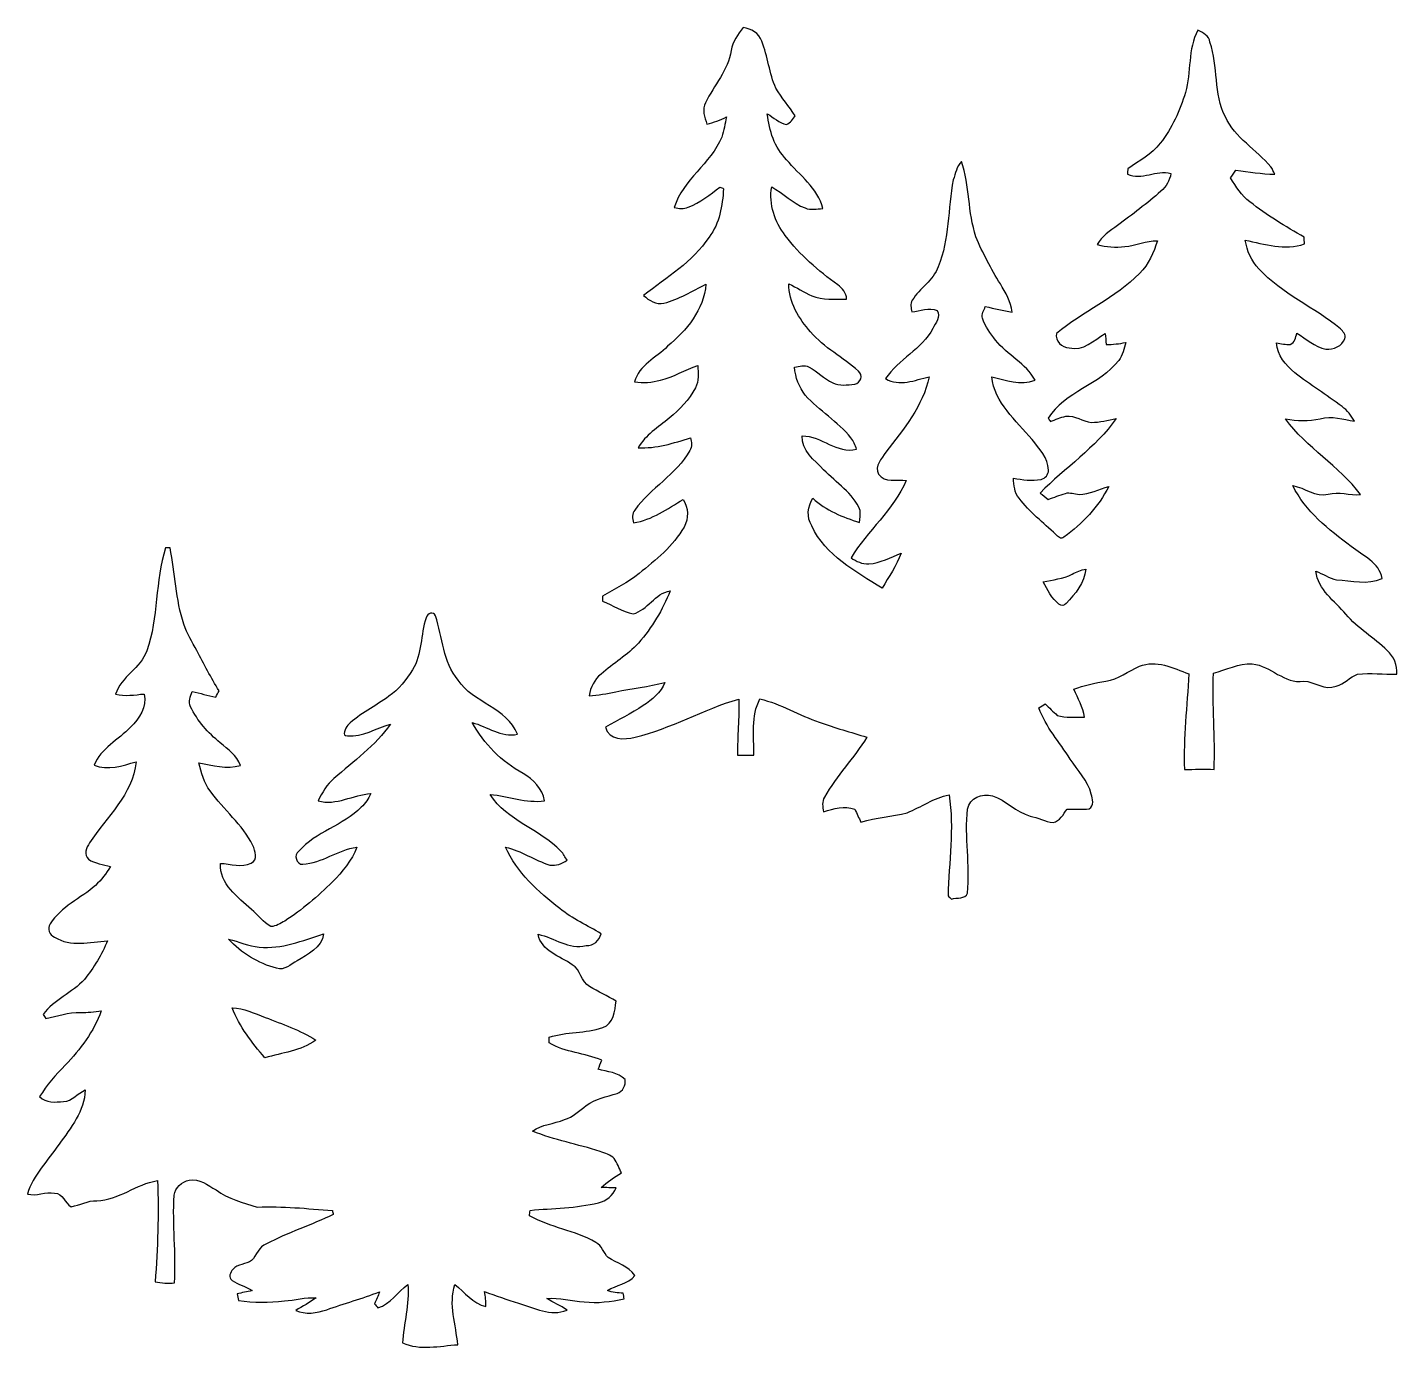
# Model space of a CAD drawing. Header units: centimetres. Extents: x -15.7 to 16.1, y -15.5 to 15.1.
import ezdxf

# ---------------------------------------------------------------- set-up
doc = ezdxf.new("R2010")
doc.units = ezdxf.units.CM
doc.header["$MEASUREMENT"] = 0
doc.layers.add('Layer 1', color=7, linetype='Continuous')

msp = doc.modelspace()

# ---------------------------------------------------------------- linework, layer by layer
at = {"layer": 'Layer 1', "color": 250}
for points, knots in [([(0.9144, 15.14475), (1.09643, 15.1063), (1.2827, 15.0181), (1.34126, 14.82266), (1.34126, 14.82266), (1.48872, 14.47236), (1.51483, 14.08007), (1.67146, 13.73293), (1.67146, 13.73293), (1.80834, 13.51209), (1.97591, 13.31172), (2.12125, 13.09617), (2.12125, 13.09617), (2.05987, 13.02526), (2.01083, 12.93107), (1.91805, 12.89791), (1.91805, 12.89791), (1.74731, 12.92401), (1.62101, 13.06266), (1.47179, 13.14062), (1.47179, 13.14062), (1.51236, 12.75362), (1.64077, 12.36169), (1.91805, 12.07841), (1.91805, 12.07841), (2.21544, 11.71928), (2.64548, 11.42224), (2.75696, 10.94564), (2.75696, 10.94564), (2.62079, 10.94281), (2.47685, 10.90048), (2.34844, 10.96116), (2.34844, 10.96116), (2.05493, 11.06346), (1.84573, 11.30653), (1.57374, 11.44729), (1.57374, 11.44729), (1.5046, 11.04265), (1.64183, 10.63907), (1.88948, 10.32228), (1.88948, 10.32228), (2.22179, 9.86861), (2.65536, 9.5056), (3.10621, 9.17575), (3.10621, 9.17575), (3.21945, 9.10096), (3.29882, 8.99019), (3.31117, 8.84837), (3.31117, 8.84837), (3.04271, 8.8579), (2.75555, 8.81168), (2.50261, 8.92563), (2.50261, 8.92563), (2.31951, 9.00783), (2.14877, 9.11401), (1.96991, 9.20432), (1.96991, 9.20432), (1.96638, 8.77993), (2.20486, 8.3947), (2.4765, 8.08602), (2.4765, 8.08602), (2.78836, 7.71913), (3.22897, 7.49864), (3.58211, 7.17938), (3.58211, 7.17938), (3.70346, 7.09013), (3.63432, 6.89892), (3.49709, 6.87423), (3.49709, 6.87423), (3.32881, 6.86188), (3.14501, 6.82731), (2.98732, 6.90527), (2.98732, 6.90527), (2.78941, 7.0037), (2.63313, 7.16844), (2.43946, 7.27322), (2.43946, 7.27322), (2.33433, 7.33284), (2.21298, 7.28909), (2.10361, 7.27004), (2.10361, 7.27004), (2.1209, 7.03439), (2.20839, 6.80649), (2.35232, 6.62023), (2.35232, 6.62023), (2.67406, 6.25828), (3.10339, 6.00851), (3.41136, 5.63351), (3.41136, 5.63351), (3.47627, 5.55696), (3.50661, 5.45924), (3.54189, 5.36681), (3.54189, 5.36681), (3.08081, 5.25709), (2.73262, 5.67902), (2.28036, 5.67831), (2.28036, 5.67831), (2.26519, 5.3407), (2.56575, 5.11351), (2.77742, 4.89409), (2.77742, 4.89409), (3.07658, 4.59669), (3.45158, 4.35151), (3.62514, 3.95217), (3.62514, 3.95217), (3.62268, 3.86009), (3.62021, 3.76414), (3.60856, 3.67171), (3.60856, 3.67171), (3.21804, 3.79377), (2.82787, 3.95005), (2.52695, 4.23651), (2.52695, 4.23651), (2.40806, 4.04354), (2.37631, 3.78954), (2.50119, 3.59163), (2.50119, 3.59163), (2.82328, 2.90195), (3.51614, 2.53506), (4.13138, 2.15053), (4.13138, 2.15053), (4.29577, 2.41018), (4.45417, 2.67476), (4.57764, 2.95663), (4.57764, 2.95663), (4.32964, 2.8642), (4.09187, 2.73297), (3.82305, 2.70969), (3.82305, 2.70969), (3.67347, 2.70722), (3.53095, 2.76754), (3.41171, 2.85397), (3.41171, 2.85397), (3.79871, 3.48051), (4.39279, 3.96169), (4.69265, 4.64679), (4.69265, 4.64679), (4.48874, 4.67713), (4.18147, 4.58117), (4.05201, 4.79284), (4.05201, 4.79284), (3.94476, 4.9784), (4.13032, 5.15691), (4.21922, 5.30472), (4.21922, 5.30472), (4.63338, 5.83142), (5.08247, 6.37046), (5.22041, 7.04603), (5.22041, 7.04603), (4.89373, 6.97089), (4.53108, 6.81531), (4.21428, 7.00476), (4.21428, 7.00476), (4.51485, 7.45314), (5.04825, 7.68632), (5.31036, 8.16575), (5.31036, 8.16575), (5.36504, 8.28992), (5.5058, 8.44232), (5.40597, 8.58061), (5.40597, 8.58061), (5.22076, 8.66916), (5.01262, 8.57074), (4.82, 8.55133), (4.82, 8.55133), (4.80766, 8.64059), (4.7752, 8.74007), (4.82988, 8.82191), (4.82988, 8.82191), (5.00627, 9.09955), (5.31671, 9.28088), (5.43525, 9.59732), (5.43525, 9.59732), (5.69489, 10.23796), (5.6515, 10.94387), (5.78273, 11.61168), (5.78273, 11.61168), (5.82824, 11.75949), (5.86211, 11.92212), (5.96971, 12.03925), (5.96971, 12.03925), (6.16338, 11.47551), (6.11928, 10.85744), (6.30731, 10.29053), (6.30731, 10.29053), (6.46042, 9.91023), (6.6615, 9.55111), (6.87317, 9.20044), (6.87317, 9.20044), (6.99064, 8.99619), (7.12117, 8.78805), (7.14516, 8.54781), (7.14516, 8.54781), (6.93737, 8.58555), (6.73135, 8.63177), (6.52462, 8.6741), (6.52462, 8.6741), (6.49182, 8.58837), (6.43114, 8.49877), (6.46183, 8.40352), (6.46183, 8.40352), (6.51827, 8.21231), (6.64281, 8.05074), (6.76346, 7.89481), (6.76346, 7.89481), (7.03227, 7.55086), (7.46901, 7.36071), (7.67786, 6.9663), (7.67786, 6.9663), (7.33884, 6.83719), (7.00087, 6.96489), (6.67173, 7.04779), (6.67173, 7.04779), (6.74088, 6.44419), (7.23829, 6.03356), (7.60695, 5.59647), (7.60695, 5.59647), (7.76746, 5.38339), (7.98371, 5.17243), (7.9883, 4.88527), (7.9883, 4.88527), (7.98936, 4.78649), (7.91527, 4.68842), (7.81614, 4.67042), (7.81614, 4.67042), (7.60342, 4.62033), (7.38752, 4.6669), (7.17656, 4.69688), (7.17656, 4.69688), (7.18961, 4.53884), (7.19561, 4.36104), (7.30638, 4.23439), (7.30638, 4.23439), (7.54662, 3.91301), (7.87082, 3.67065), (8.15622, 3.39266), (8.15622, 3.39266), (8.2109, 3.34892), (8.27652, 3.26566), (8.34602, 3.33304), (8.34602, 3.33304), (8.77182, 3.64208), (9.14859, 4.03331), (9.38459, 4.50815), (9.38459, 4.50815), (9.15423, 4.44888), (8.94115, 4.32188), (8.69668, 4.32294), (8.69668, 4.32294), (8.59155, 4.32506), (8.48713, 4.37868), (8.38271, 4.34622), (8.38271, 4.34622), (8.24724, 4.30636), (8.1153, 4.25238), (7.9823, 4.20688), (7.9823, 4.20688), (7.9188, 4.25485), (7.85601, 4.30389), (7.79498, 4.35434), (7.79498, 4.35434), (8.37212, 4.93995), (9.07838, 5.40244), (9.55957, 6.07907), (9.55957, 6.07907), (9.36766, 6.04238), (9.1761, 5.99193), (8.97996, 5.99052), (8.97996, 5.99052), (8.77711, 6.01274), (8.60425, 6.16056), (8.39258, 6.13339), (8.39258, 6.13339), (8.26805, 6.10694), (8.15128, 6.05472), (8.03169, 6.01416), (8.03169, 6.01416), (8.01899, 6.03321), (7.99394, 6.0706), (7.98124, 6.0893), (7.98124, 6.0893), (8.37106, 6.70348), (9.17716, 6.85765), (9.61566, 7.42421), (9.61566, 7.42421), (9.70633, 7.54627), (9.73984, 7.69867), (9.77724, 7.8426), (9.77724, 7.8426), (9.62907, 7.81332), (9.47879, 7.79321), (9.32744, 7.79992), (9.32744, 7.79992), (9.31757, 7.88247), (9.3091, 7.96537), (9.30275, 8.04792), (9.30275, 8.04792), (9.03393, 7.9054), (8.80745, 7.62141), (8.4642, 7.72231), (8.4642, 7.72231), (8.29733, 7.72301), (8.13717, 7.87859), (8.17245, 8.05004), (8.17245, 8.05004), (8.7817, 8.55839), (9.54229, 8.86883), (10.09967, 9.44421), (10.09967, 9.44421), (10.31275, 9.64706), (10.42529, 9.92717), (10.51454, 10.20163), (10.51454, 10.20163), (10.25454, 10.20586), (10.01466, 10.08944), (9.75854, 10.0644), (9.75854, 10.0644), (9.5444, 10.03864), (9.32744, 10.05664), (9.12001, 10.11237), (9.12001, 10.11237), (9.22161, 10.30993), (9.41564, 10.42705), (9.58815, 10.55617), (9.58815, 10.55617), (9.93316, 10.8077), (10.27395, 11.06629), (10.59392, 11.34921), (10.59392, 11.34921), (10.71527, 11.45434), (10.8017, 11.59545), (10.82463, 11.75738), (10.82463, 11.75738), (10.48314, 11.86498), (10.15365, 11.58381), (9.81851, 11.74538), (9.81851, 11.74538), (9.82098, 11.77678), (9.82592, 11.83958), (9.82839, 11.87097), (9.82839, 11.87097), (10.08733, 12.05124), (10.38472, 12.19976), (10.57592, 12.46046), (10.57592, 12.46046), (10.85532, 12.80407), (11.03383, 13.21788), (11.16189, 13.63839), (11.16189, 13.63839), (11.29877, 14.11041), (11.21198, 14.6371), (11.45081, 15.07949), (11.45081, 15.07949), (11.56794, 15.01634), (11.71716, 14.95813), (11.72986, 14.80009), (11.72986, 14.80009), (11.93377, 14.24376), (11.805, 13.60523), (12.08758, 13.07289), (12.08758, 13.07289), (12.30912, 12.58288), (12.81077, 12.31371), (13.14274, 11.91119), (13.14274, 11.91119), (13.18013, 11.86039), (13.20518, 11.80147), (13.23234, 11.74468), (13.23234, 11.74468), (12.92966, 11.74644), (12.6305, 11.7923), (12.33276, 11.83746), (12.33276, 11.83746), (12.29184, 11.77678), (12.25091, 11.7161), (12.21034, 11.65542), (12.21034, 11.65542), (12.33346, 11.45293), (12.45941, 11.24514), (12.65449, 11.10262), (12.65449, 11.10262), (13.04678, 10.79041), (13.48105, 10.53359), (13.91426, 10.28241), (13.91426, 10.28241), (13.91602, 10.23056), (13.91779, 10.1787), (13.92026, 10.12684), (13.92026, 10.12684), (13.46694, 9.96244), (12.99739, 10.12402), (12.54972, 10.21468), (12.54972, 10.21468), (12.58499, 9.96844), (12.69047, 9.72996), (12.86581, 9.5504), (12.86581, 9.5504), (13.39885, 8.96338), (14.15344, 8.65999), (14.75493, 8.15657), (14.75493, 8.15657), (14.81243, 8.09872), (14.88581, 8.02005), (14.859, 7.93115), (14.859, 7.93115), (14.7955, 7.75688), (14.58948, 7.67786), (14.41697, 7.68562), (14.41697, 7.68562), (14.16121, 7.74206), (13.96083, 7.92621), (13.74316, 8.06132), (13.74316, 8.06132), (13.71847, 7.9629), (13.69977, 7.83519), (13.58829, 7.79745), (13.58829, 7.79745), (13.48281, 7.78757), (13.3791, 7.81826), (13.27573, 7.83202), (13.27573, 7.83202), (13.28491, 7.54133), (13.4941, 7.31979), (13.69871, 7.13775), (13.69871, 7.13775), (14.0522, 6.86364), (14.43214, 6.62622), (14.79127, 6.35917), (14.79127, 6.35917), (14.91192, 6.26886), (15.00717, 6.14856), (15.08054, 6.01733), (15.08054, 6.01733), (14.81808, 6.06354), (14.54961, 6.14751), (14.28327, 6.07448), (14.28327, 6.07448), (14.01692, 6.02368), (13.74352, 6.02086), (13.47858, 6.07624), (13.47858, 6.07624), (13.96718, 5.40067), (14.72812, 4.98722), (15.21848, 4.31659), (15.21848, 4.31659), (14.96766, 4.29789), (14.72001, 4.39173), (14.47059, 4.32823), (14.47059, 4.32823), (14.17602, 4.2478), (13.9319, 4.48381), (13.65144, 4.52473), (13.65144, 4.52473), (13.94001, 3.92606), (14.48717, 3.50837), (15.00329, 3.11538), (15.00329, 3.11538), (15.27104, 2.90301), (15.65981, 2.7499), (15.71978, 2.37031), (15.71978, 2.37031), (15.38182, 2.22074), (15.01528, 2.32869), (14.66391, 2.33892), (14.66391, 2.33892), (14.49352, 2.37913), (14.34747, 2.48567), (14.18272, 2.54247), (14.18272, 2.54247), (14.23741, 2.11702), (14.61805, 1.84785), (14.88052, 1.54552), (14.88052, 1.54552), (15.15816, 1.21849), (15.53069, 0.99766), (15.83972, 0.7052), (15.83972, 0.7052), (15.99071, 0.56374), (16.07926, 0.3616), (16.05774, 0.15311), (16.05774, 0.15311), (15.75611, 0.14711), (15.45343, 0.19368), (15.15357, 0.15311), (15.15357, 0.15311), (14.97259, 0.09313), (14.84595, -0.07408), (14.6558, -0.11818), (14.6558, -0.11818), (14.39474, -0.23813), (14.15909, -0.01164), (13.90368, -0.00635), (13.90368, -0.00635), (13.44895, -0.0762), (13.14485, 0.35066), (12.7127, 0.39652), (12.7127, 0.39652), (12.39696, 0.41169), (12.10839, 0.25471), (11.81029, 0.17745), (11.81029, 0.17745), (11.78207, -0.5655), (11.8558, -1.30775), (11.82793, -2.0507), (11.82793, -2.0507), (11.59827, -2.04082), (11.36826, -2.04964), (11.13861, -2.05599), (11.13861, -2.05599), (11.11391, -1.31445), (11.2014, -0.57679), (11.24021, 0.16263), (11.24021, 0.16263), (10.88178, 0.29916), (10.48209, 0.49671), (10.09897, 0.34043), (10.09897, 0.34043), (9.83756, 0.22684), (9.60826, 0.03316), (9.31686, -0.006), (9.31686, -0.006), (9.06462, -0.04763), (8.81486, -0.10301), (8.57567, -0.19438), (8.57567, -0.19438), (8.67339, -0.40393), (8.78558, -0.60925), (8.82403, -0.84102), (8.82403, -0.84102), (8.61448, -0.83785), (8.39399, -0.86043), (8.19079, -0.79834), (8.19079, -0.79834), (8.09413, -0.71402), (8.00488, -0.62477), (7.91457, -0.53446), (7.91457, -0.53446), (7.86553, -0.56409), (7.8165, -0.59408), (7.76781, -0.62442), (7.76781, -0.62442), (7.92233, -1.06751), (8.24336, -1.42028), (8.49207, -1.81081), (8.49207, -1.81081), (8.65787, -2.07892), (8.90764, -2.31034), (8.97819, -2.62784), (8.97819, -2.62784), (9.01841, -2.72697), (9.04487, -2.89595), (8.93092, -2.96122), (8.93092, -2.96122), (8.76159, -2.98803), (8.58873, -2.96474), (8.41834, -2.97568), (8.41834, -2.97568), (8.32944, -3.09421), (8.25112, -3.24944), (8.09378, -3.28436), (8.09378, -3.28436), (7.91034, -3.26037), (7.74206, -3.17077), (7.56214, -3.13161), (7.56214, -3.13161), (7.23724, -3.04236), (7.00652, -2.76401), (6.68726, -2.66277), (6.68726, -2.66277), (6.45583, -2.59115), (6.15315, -2.71286), (6.11187, -2.97004), (6.11187, -2.97004), (6.04238, -3.61774), (6.17467, -4.26896), (6.11329, -4.91772), (6.11329, -4.91772), (6.06672, -5.06236), (5.86246, -5.01191), (5.74075, -5.05707), (5.74075, -5.05707), (5.71394, -5.03202), (5.68784, -5.00733), (5.66208, -4.98299), (5.66208, -4.98299), (5.67514, -4.2037), (5.81096, -3.41665), (5.6836, -2.64125), (5.6836, -2.64125), (5.33047, -2.70369), (5.04049, -2.927), (4.71311, -3.05541), (4.71311, -3.05541), (4.36104, -3.15101), (3.99274, -3.16618), (3.64314, -3.27413), (3.64314, -3.27413), (3.59163, -3.17571), (3.54647, -3.07411), (3.50167, -2.97251), (3.50167, -2.97251), (3.25755, -2.8896), (3.01343, -2.96228), (2.77812, -3.03142), (2.77812, -3.03142), (2.75308, -2.91924), (2.73085, -2.79471), (2.79753, -2.69169), (2.79753, -2.69169), (3.07834, -2.19816), (3.48051, -1.78717), (3.78001, -1.30528), (3.78001, -1.30528), (3.41136, -1.18851), (3.03706, -1.09044), (2.67406, -0.95673), (2.67406, -0.95673), (2.20733, -0.79939), (1.78153, -0.53375), (1.3014, -0.41487), (1.3014, -0.41487), (1.0862, -0.81986), (1.17052, -1.28023), (1.15782, -1.71873), (1.15782, -1.71873), (1.03258, -1.72085), (0.90734, -1.72332), (0.78246, -1.7212), (0.78246, -1.7212), (0.77258, -1.28729), (0.82938, -0.85443), (0.81139, -0.42086), (0.81139, -0.42086), (-0.01164, -0.65511), (-0.75636, -1.11196), (-1.5935, -1.30175), (-1.5935, -1.30175), (-1.83656, -1.37019), (-2.20028, -1.38254), (-2.27859, -1.06962), (-2.27859, -1.06962), (-1.98367, -0.90911), (-1.68451, -0.75565), (-1.40229, -0.57326), (-1.40229, -0.57326), (-1.19556, -0.43956), (-0.99519, -0.26917), (-0.90346, -0.03422), (-0.90346, -0.03422), (-1.27635, -0.13935), (-1.66441, -0.16898), (-2.04153, -0.25294), (-2.04153, -0.25294), (-2.24367, -0.30057), (-2.45004, -0.3242), (-2.65606, -0.34396), (-2.65606, -0.34396), (-2.62643, -0.14852), (-2.53471, 0.03351), (-2.38196, 0.15946), (-2.38196, 0.15946), (-2.0955, 0.40217), (-1.77024, 0.60078), (-1.51342, 0.87806), (-1.51342, 0.87806), (-1.20191, 1.23472), (-0.95462, 1.64571), (-0.77964, 2.08562), (-0.77964, 2.08562), (-1.13453, 2.03165), (-1.29999, 1.63513), (-1.63936, 1.55469), (-1.63936, 1.55469), (-1.88913, 1.61078), (-2.11314, 1.7466), (-2.34527, 1.85032), (-2.34527, 1.85032), (-2.34597, 1.87819), (-2.34668, 1.93393), (-2.34703, 1.96215), (-2.34703, 1.96215), (-2.06551, 2.13854), (-1.75895, 2.27577), (-1.50036, 2.48849), (-1.50036, 2.48849), (-1.11054, 2.8007), (-0.70838, 3.1242), (-0.4572, 3.56517), (-0.4572, 3.56517), (-0.34502, 3.76273), (-0.35595, 4.0132), (-0.47519, 4.20546), (-0.47519, 4.20546), (-0.84384, 3.99309), (-1.19627, 3.7278), (-1.62948, 3.66148), (-1.62948, 3.66148), (-1.651, 3.76132), (-1.67287, 3.87526), (-1.59879, 3.96028), (-1.59879, 3.96028), (-1.23155, 4.47075), (-0.63994, 4.78331), (-0.32491, 5.33718), (-0.32491, 5.33718), (-0.26494, 5.42713), (-0.28787, 5.53649), (-0.30551, 5.63527), (-0.30551, 5.63527), (-0.69956, 5.50968), (-1.10208, 5.38198), (-1.52118, 5.40279), (-1.52118, 5.40279), (-1.35502, 5.70195), (-1.05234, 5.87516), (-0.80081, 6.09212), (-0.80081, 6.09212), (-0.56303, 6.29038), (-0.34114, 6.51475), (-0.19438, 6.79062), (-0.19438, 6.79062), (-0.10548, 6.94831), (-0.13194, 7.13564), (-0.14005, 7.3085), (-0.14005, 7.3085), (-0.43744, 7.21748), (-0.69815, 7.03192), (-1.00648, 6.9723), (-1.00648, 6.9723), (-1.19944, 6.90845), (-1.4037, 6.90562), (-1.60338, 6.9275), (-1.60338, 6.9275), (-1.50389, 7.31732), (-1.10067, 7.4863), (-0.84067, 7.75547), (-0.84067, 7.75547), (-0.39899, 8.122), (0.00176, 8.59861), (0.04974, 9.19515), (0.04974, 9.19515), (-0.26529, 9.03005), (-0.57679, 8.84555), (-0.92322, 8.75383), (-0.92322, 8.75383), (-1.10137, 8.70585), (-1.27106, 8.81556), (-1.39383, 8.93374), (-1.39383, 8.93374), (-0.86325, 9.3532), (-0.25471, 9.70351), (0.121, 10.28594), (0.121, 10.28594), (0.37112, 10.60521), (0.43145, 11.01478), (0.45791, 11.40742), (0.45791, 11.40742), (0.43674, 11.41695), (0.39405, 11.43564), (0.37289, 11.44517), (0.37289, 11.44517), (0.14746, 11.26243), (-0.09066, 11.08816), (-0.35983, 10.97633), (-0.35983, 10.97633), (-0.46284, 10.92976), (-0.57644, 10.94952), (-0.68298, 10.96998), (-0.68298, 10.96998), (-0.49248, 11.62085), (0.16651, 11.98457), (0.41522, 12.60404), (0.41522, 12.60404), (0.47343, 12.75292), (0.49212, 12.91378), (0.52564, 13.06901), (0.52564, 13.06901), (0.38135, 12.99774), (0.23036, 12.94095), (0.07373, 12.90391), (0.07373, 12.90391), (0.0187, 13.06054), (-0.0448, 13.24257), (0.03916, 13.40026), (0.03916, 13.40026), (0.23777, 13.80243), (0.56444, 14.15062), (0.63535, 14.60782), (0.63535, 14.60782), (0.67239, 14.81208), (0.78775, 14.98565), (0.9144, 15.14475), (0.9144, 15.14475), (0.9144, 15.14475), (0.9144, 15.14475), (0.9144, 15.14475)], [0, 0, 0, 0, 0.005, 0.005, 0.005, 0.005, 0.01, 0.01, 0.01, 0.01, 0.015, 0.015, 0.015, 0.015, 0.02, 0.02, 0.02, 0.02, 0.025, 0.025, 0.025, 0.025, 0.03, 0.03, 0.03, 0.03, 0.035, 0.035, 0.035, 0.035, 0.04, 0.04, 0.04, 0.04, 0.045, 0.045, 0.045, 0.045, 0.05, 0.05, 0.05, 0.05, 0.055, 0.055, 0.055, 0.055, 0.06, 0.06, 0.06, 0.06, 0.065, 0.065, 0.065, 0.065, 0.07, 0.07, 0.07, 0.07, 0.075, 0.075, 0.075, 0.075, 0.08, 0.08, 0.08, 0.08, 0.085, 0.085, 0.085, 0.085, 0.09, 0.09, 0.09, 0.09, 0.095, 0.095, 0.095, 0.095, 0.1, 0.1, 0.1, 0.1, 0.105, 0.105, 0.105, 0.105, 0.11, 0.11, 0.11, 0.11, 0.115, 0.115, 0.115, 0.115, 0.12, 0.12, 0.12, 0.12, 0.125, 0.125, 0.125, 0.125, 0.13, 0.13, 0.13, 0.13, 0.135, 0.135, 0.135, 0.135, 0.14, 0.14, 0.14, 0.14, 0.145, 0.145, 0.145, 0.145, 0.15, 0.15, 0.15, 0.15, 0.155, 0.155, 0.155, 0.155, 0.16, 0.16, 0.16, 0.16, 0.165, 0.165, 0.165, 0.165, 0.17, 0.17, 0.17, 0.17, 0.175, 0.175, 0.175, 0.175, 0.18, 0.18, 0.18, 0.18, 0.185, 0.185, 0.185, 0.185, 0.19, 0.19, 0.19, 0.19, 0.195, 0.195, 0.195, 0.195, 0.2, 0.2, 0.2, 0.2, 0.205, 0.205, 0.205, 0.205, 0.21, 0.21, 0.21, 0.21, 0.215, 0.215, 0.215, 0.215, 0.22, 0.22, 0.22, 0.22, 0.225, 0.225, 0.225, 0.225, 0.23, 0.23, 0.23, 0.23, 0.235, 0.235, 0.235, 0.235, 0.24, 0.24, 0.24, 0.24, 0.245, 0.245, 0.245, 0.245, 0.25, 0.25, 0.25, 0.25, 0.255, 0.255, 0.255, 0.255, 0.26, 0.26, 0.26, 0.26, 0.265, 0.265, 0.265, 0.265, 0.27, 0.27, 0.27, 0.27, 0.275, 0.275, 0.275, 0.275, 0.28, 0.28, 0.28, 0.28, 0.285, 0.285, 0.285, 0.285, 0.29, 0.29, 0.29, 0.29, 0.295, 0.295, 0.295, 0.295, 0.3, 0.3, 0.3, 0.3, 0.305, 0.305, 0.305, 0.305, 0.31, 0.31, 0.31, 0.31, 0.315, 0.315, 0.315, 0.315, 0.32, 0.32, 0.32, 0.32, 0.325, 0.325, 0.325, 0.325, 0.33, 0.33, 0.33, 0.33, 0.335, 0.335, 0.335, 0.335, 0.34, 0.34, 0.34, 0.34, 0.345, 0.345, 0.345, 0.345, 0.35, 0.35, 0.35, 0.35, 0.355, 0.355, 0.355, 0.355, 0.36, 0.36, 0.36, 0.36, 0.365, 0.365, 0.365, 0.365, 0.37, 0.37, 0.37, 0.37, 0.375, 0.375, 0.375, 0.375, 0.38, 0.38, 0.38, 0.38, 0.385, 0.385, 0.385, 0.385, 0.39, 0.39, 0.39, 0.39, 0.395, 0.395, 0.395, 0.395, 0.4, 0.4, 0.4, 0.4, 0.405, 0.405, 0.405, 0.405, 0.41, 0.41, 0.41, 0.41, 0.415, 0.415, 0.415, 0.415, 0.42, 0.42, 0.42, 0.42, 0.425, 0.425, 0.425, 0.425, 0.43, 0.43, 0.43, 0.43, 0.435, 0.435, 0.435, 0.435, 0.44, 0.44, 0.44, 0.44, 0.445, 0.445, 0.445, 0.445, 0.45, 0.45, 0.45, 0.45, 0.455, 0.455, 0.455, 0.455, 0.46, 0.46, 0.46, 0.46, 0.465, 0.465, 0.465, 0.465, 0.47, 0.47, 0.47, 0.47, 0.475, 0.475, 0.475, 0.475, 0.48, 0.48, 0.48, 0.48, 0.485, 0.485, 0.485, 0.485, 0.49, 0.49, 0.49, 0.49, 0.495, 0.495, 0.495, 0.495, 0.5, 0.5, 0.5, 0.5, 0.505, 0.505, 0.505, 0.505, 0.51, 0.51, 0.51, 0.51, 0.515, 0.515, 0.515, 0.515, 0.52, 0.52, 0.52, 0.52, 0.525, 0.525, 0.525, 0.525, 0.53, 0.53, 0.53, 0.53, 0.535, 0.535, 0.535, 0.535, 0.54, 0.54, 0.54, 0.54, 0.545, 0.545, 0.545, 0.545, 0.55, 0.55, 0.55, 0.55, 0.555, 0.555, 0.555, 0.555, 0.56, 0.56, 0.56, 0.56, 0.565, 0.565, 0.565, 0.565, 0.57, 0.57, 0.57, 0.57, 0.575, 0.575, 0.575, 0.575, 0.58, 0.58, 0.58, 0.58, 0.585, 0.585, 0.585, 0.585, 0.59, 0.59, 0.59, 0.59, 0.595, 0.595, 0.595, 0.595, 0.6, 0.6, 0.6, 0.6, 0.605, 0.605, 0.605, 0.605, 0.61, 0.61, 0.61, 0.61, 0.615, 0.615, 0.615, 0.615, 0.62, 0.62, 0.62, 0.62, 0.625, 0.625, 0.625, 0.625, 0.63, 0.63, 0.63, 0.63, 0.635, 0.635, 0.635, 0.635, 0.64, 0.64, 0.64, 0.64, 0.645, 0.645, 0.645, 0.645, 0.65, 0.65, 0.65, 0.65, 0.655, 0.655, 0.655, 0.655, 0.66, 0.66, 0.66, 0.66, 0.665, 0.665, 0.665, 0.665, 0.67, 0.67, 0.67, 0.67, 0.675, 0.675, 0.675, 0.675, 0.68, 0.68, 0.68, 0.68, 0.685, 0.685, 0.685, 0.685, 0.69, 0.69, 0.69, 0.69, 0.695, 0.695, 0.695, 0.695, 0.7, 0.7, 0.7, 0.7, 0.705, 0.705, 0.705, 0.705, 0.71, 0.71, 0.71, 0.71, 0.715, 0.715, 0.715, 0.715, 0.72, 0.72, 0.72, 0.72, 0.725, 0.725, 0.725, 0.725, 0.73, 0.73, 0.73, 0.73, 0.735, 0.735, 0.735, 0.735, 0.74, 0.74, 0.74, 0.74, 0.745, 0.745, 0.745, 0.745, 0.75, 0.75, 0.75, 0.75, 0.755, 0.755, 0.755, 0.755, 0.76, 0.76, 0.76, 0.76, 0.765, 0.765, 0.765, 0.765, 0.77, 0.77, 0.77, 0.77, 0.775, 0.775, 0.775, 0.775, 0.78, 0.78, 0.78, 0.78, 0.785, 0.785, 0.785, 0.785, 0.79, 0.79, 0.79, 0.79, 0.795, 0.795, 0.795, 0.795, 0.8, 0.8, 0.8, 0.8, 0.805, 0.805, 0.805, 0.805, 0.81, 0.81, 0.81, 0.81, 0.815, 0.815, 0.815, 0.815, 0.82, 0.82, 0.82, 0.82, 0.825, 0.825, 0.825, 0.825, 0.83, 0.83, 0.83, 0.83, 0.835, 0.835, 0.835, 0.835, 0.84, 0.84, 0.84, 0.84, 0.845, 0.845, 0.845, 0.845, 0.85, 0.85, 0.85, 0.85, 0.855, 0.855, 0.855, 0.855, 0.86, 0.86, 0.86, 0.86, 0.865, 0.865, 0.865, 0.865, 0.87, 0.87, 0.87, 0.87, 0.875, 0.875, 0.875, 0.875, 0.88, 0.88, 0.88, 0.88, 0.885, 0.885, 0.885, 0.885, 0.89, 0.89, 0.89, 0.89, 0.895, 0.895, 0.895, 0.895, 0.9, 0.9, 0.9, 0.9, 0.905, 0.905, 0.905, 0.905, 0.91, 0.91, 0.91, 0.91, 0.915, 0.915, 0.915, 0.915, 0.92, 0.92, 0.92, 0.92, 0.925, 0.925, 0.925, 0.925, 0.93, 0.93, 0.93, 0.93, 0.935, 0.935, 0.935, 0.935, 0.94, 0.94, 0.94, 0.94, 0.945, 0.945, 0.945, 0.945, 0.95, 0.95, 0.95, 0.95, 0.955, 0.955, 0.955, 0.955, 0.96, 0.96, 0.96, 0.96, 0.965, 0.965, 0.965, 0.965, 0.97, 0.97, 0.97, 0.97, 0.975, 0.975, 0.975, 0.975, 0.98, 0.98, 0.98, 0.98, 0.985, 0.985, 0.985, 0.985, 0.99, 0.99, 0.99, 0.99, 1, 1, 1, 1]), ([(-12.47246, 3.08539), (-12.44635, 3.08539), (-12.39414, 3.08504), (-12.36768, 3.08504), (-12.36768, 3.08504), (-12.25691, 2.4959), (-12.2368, 1.88736), (-12.05124, 1.3141), (-12.05124, 1.3141), (-11.98104, 1.09608), (-11.85545, 0.90311), (-11.74997, 0.70168), (-11.74997, 0.70168), (-11.58416, 0.38806), (-11.42224, 0.07126), (-11.23315, -0.22966), (-11.23315, -0.22966), (-11.25961, -0.27834), (-11.28607, -0.32738), (-11.31253, -0.37641), (-11.31253, -0.37641), (-11.4935, -0.33584), (-11.67271, -0.28716), (-11.85439, -0.24906), (-11.85439, -0.24906), (-11.89884, -0.35842), (-11.95529, -0.48225), (-11.89249, -0.59725), (-11.89249, -0.59725), (-11.74009, -0.92745), (-11.4875, -1.2065), (-11.20634, -1.43369), (-11.20634, -1.43369), (-11.03277, -1.58962), (-10.81864, -1.72403), (-10.73856, -1.95721), (-10.73856, -1.95721), (-11.05888, -2.06269), (-11.38379, -1.95263), (-11.70093, -1.89583), (-11.70093, -1.89583), (-11.64731, -2.12443), (-11.58628, -2.36114), (-11.43988, -2.55023), (-11.43988, -2.55023), (-11.12555, -2.98274), (-10.69622, -3.33022), (-10.44822, -3.81071), (-10.44822, -3.81071), (-10.39989, -3.94229), (-10.32863, -4.14479), (-10.48738, -4.22346), (-10.48738, -4.22346), (-10.70892, -4.3374), (-10.9668, -4.23263), (-11.20387, -4.22875), (-11.20387, -4.22875), (-11.22751, -4.70606), (-10.79676, -5.01438), (-10.48244, -5.29661), (-10.48244, -5.29661), (-10.3251, -5.41796), (-10.21468, -5.60529), (-10.03194, -5.69172), (-10.03194, -5.69172), (-9.91411, -5.69066), (-9.81146, -5.62081), (-9.71197, -5.56577), (-9.71197, -5.56577), (-9.30734, -5.31036), (-8.9468, -4.99251), (-8.60566, -4.65878), (-8.60566, -4.65878), (-8.38129, -4.41889), (-8.15234, -4.1656), (-8.04228, -3.84986), (-8.04228, -3.84986), (-8.48113, -3.91936), (-8.8459, -4.21993), (-9.29534, -4.25097), (-9.29534, -4.25097), (-9.44174, -4.25944), (-9.51089, -4.02766), (-9.38742, -3.94653), (-9.38742, -3.94653), (-8.98807, -3.4925), (-8.35978, -3.35351), (-7.93785, -2.9277), (-7.93785, -2.9277), (-7.83943, -2.84233), (-7.77134, -2.72909), (-7.71525, -2.61303), (-7.71525, -2.61303), (-8.12588, -2.63807), (-8.52029, -2.89631), (-8.93974, -2.78059), (-8.93974, -2.78059), (-8.84308, -2.59045), (-8.73725, -2.39748), (-8.57144, -2.25954), (-8.57144, -2.25954), (-8.11389, -1.86408), (-7.60836, -1.50213), (-7.26228, -0.99942), (-7.26228, -0.99942), (-7.59389, -1.09326), (-7.90293, -1.31057), (-8.26064, -1.27423), (-8.26064, -1.27423), (-8.40105, -1.28235), (-8.29874, -1.09361), (-8.25324, -1.02447), (-8.25324, -1.02447), (-7.96713, -0.75812), (-7.61118, -0.58491), (-7.29686, -0.35631), (-7.29686, -0.35631), (-7.06755, -0.20073), (-6.89434, 0.02293), (-6.74829, 0.25506), (-6.74829, 0.25506), (-6.52568, 0.61948), (-6.56625, 1.06892), (-6.43573, 1.46438), (-6.43573, 1.46438), (-6.41244, 1.56139), (-6.26075, 1.6256), (-6.22088, 1.50671), (-6.22088, 1.50671), (-6.04802, 1.01388), (-6.0452, 0.43639), (-5.6963, 0.0187), (-5.6963, 0.0187), (-5.33929, -0.51329), (-4.56565, -0.61948), (-4.31694, -1.23754), (-4.31694, -1.23754), (-4.69336, -1.30916), (-5.02109, -1.06292), (-5.36822, -0.96308), (-5.36822, -0.96308), (-5.09588, -1.4545), (-4.68665, -1.87748), (-4.18994, -2.14454), (-4.18994, -2.14454), (-3.95323, -2.28741), (-3.73698, -2.49238), (-3.69076, -2.77848), (-3.69076, -2.77848), (-4.11939, -2.84021), (-4.52684, -2.66524), (-4.94912, -2.63419), (-4.94912, -2.63419), (-4.55683, -3.2452), (-3.8033, -3.43817), (-3.30976, -3.94229), (-3.30976, -3.94229), (-3.25438, -4.00826), (-3.2131, -4.08481), (-3.16759, -4.15819), (-3.16759, -4.15819), (-3.28683, -4.23474), (-3.42371, -4.29542), (-3.57046, -4.2672), (-3.57046, -4.2672), (-3.92395, -4.15854), (-4.23086, -3.93735), (-4.59281, -3.84951), (-4.59281, -3.84951), (-4.33705, -4.44253), (-3.83469, -4.88632), (-3.33516, -5.27544), (-3.33516, -5.27544), (-3.04518, -5.51639), (-2.69804, -5.66879), (-2.37631, -5.86034), (-2.37631, -5.86034), (-2.42464, -6.01345), (-2.5527, -6.14751), (-2.72733, -6.1341), (-2.72733, -6.1341), (-3.12526, -6.23817), (-3.46534, -5.94783), (-3.83999, -5.87269), (-3.83999, -5.87269), (-3.76908, -6.26569), (-3.33234, -6.37434), (-3.04976, -6.57825), (-3.04976, -6.57825), (-2.84445, -6.68655), (-2.84939, -6.97583), (-2.64619, -7.08589), (-2.64619, -7.08589), (-2.44369, -7.20266), (-2.22814, -7.29544), (-2.032, -7.42421), (-2.032, -7.42421), (-2.06058, -7.64187), (-2.08844, -7.95267), (-2.33962, -8.03522), (-2.33962, -8.03522), (-2.74214, -8.16645), (-3.17888, -8.12765), (-3.58281, -8.25712), (-3.58281, -8.25712), (-3.58281, -8.28992), (-3.58246, -8.35554), (-3.58246, -8.38835), (-3.58246, -8.38835), (-3.20957, -8.61977), (-2.75943, -8.61519), (-2.36573, -8.79193), (-2.36573, -8.79193), (-2.39289, -8.86143), (-2.42076, -8.93057), (-2.44898, -8.99971), (-2.44898, -8.99971), (-2.23767, -9.06251), (-1.98438, -9.06709), (-1.82457, -9.23784), (-1.82457, -9.23784), (-1.80234, -9.3659), (-1.87572, -9.51865), (-2.00484, -9.55887), (-2.00484, -9.55887), (-2.24931, -9.63401), (-2.51001, -9.68728), (-2.7238, -9.8365), (-2.7238, -9.8365), (-2.88431, -9.95892), (-3.03001, -10.11379), (-3.23109, -10.16776), (-3.23109, -10.16776), (-3.47239, -10.27042), (-3.75461, -10.27218), (-3.96875, -10.43517), (-3.96875, -10.43517), (-3.46216, -10.63907), (-2.92312, -10.74103), (-2.40312, -10.90295), (-2.40312, -10.90295), (-2.28918, -10.94458), (-2.16253, -10.97915), (-2.07751, -11.07123), (-2.07751, -11.07123), (-2.00307, -11.17036), (-1.96568, -11.29065), (-1.91029, -11.40143), (-1.91029, -11.40143), (-2.06975, -11.50796), (-2.23908, -11.60392), (-2.37561, -11.74009), (-2.37561, -11.74009), (-2.26025, -11.74468), (-2.14595, -11.74538), (-2.02918, -11.75138), (-2.02918, -11.75138), (-2.10926, -11.92001), (-2.25425, -12.05689), (-2.43946, -12.09428), (-2.43946, -12.09428), (-2.95769, -12.22199), (-3.49603, -12.21846), (-4.02449, -12.27102), (-4.02449, -12.27102), (-4.02978, -12.31124), (-4.03507, -12.35216), (-4.03966, -12.39344), (-4.03966, -12.39344), (-3.55671, -12.67354), (-2.98379, -12.73316), (-2.50225, -13.01291), (-2.50225, -13.01291), (-2.35797, -13.08488), (-2.31951, -13.25351), (-2.21756, -13.36534), (-2.21756, -13.36534), (-2.00201, -13.49128), (-1.75189, -13.56536), (-1.59738, -13.7795), (-1.59738, -13.7795), (-1.75719, -13.98094), (-2.02812, -13.99716), (-2.23414, -14.1291), (-2.23414, -14.1291), (-2.11667, -14.17002), (-1.99214, -14.18343), (-1.86831, -14.18872), (-1.86831, -14.18872), (-1.86055, -14.23317), (-1.85279, -14.27833), (-1.84468, -14.32384), (-1.84468, -14.32384), (-2.14912, -14.38134), (-2.46133, -14.43143), (-2.77107, -14.38769), (-2.77107, -14.38769), (-3.06176, -14.37252), (-3.3461, -14.28503), (-3.63926, -14.31396), (-3.63926, -14.31396), (-3.48333, -14.40356), (-3.31893, -14.47976), (-3.17006, -14.58207), (-3.17006, -14.58207), (-3.54965, -14.73764), (-3.92853, -14.52986), (-4.29119, -14.41909), (-4.29119, -14.41909), (-4.56001, -14.34183), (-4.82141, -14.2427), (-5.08564, -14.15309), (-5.08564, -14.15309), (-5.06448, -14.26633), (-5.03731, -14.38134), (-5.05354, -14.49776), (-5.05354, -14.49776), (-5.35481, -14.43179), (-5.53579, -14.16367), (-5.77109, -13.9887), (-5.77109, -13.9887), (-5.91608, -14.45189), (-5.74569, -14.92038), (-5.69877, -15.38358), (-5.69877, -15.38358), (-6.12281, -15.4118), (-6.57966, -15.52011), (-6.98359, -15.34407), (-6.98359, -15.34407), (-6.95501, -14.89146), (-6.81426, -14.44554), (-6.86153, -13.9894), (-6.86153, -13.9894), (-7.09436, -14.1665), (-7.25664, -14.44061), (-7.55191, -14.52845), (-7.55191, -14.52845), (-7.57873, -14.49705), (-7.60518, -14.46565), (-7.63199, -14.43496), (-7.63199, -14.43496), (-7.58896, -14.345), (-7.54909, -14.25328), (-7.51487, -14.15979), (-7.51487, -14.15979), (-7.9188, -14.31078), (-8.33332, -14.43002), (-8.73972, -14.57396), (-8.73972, -14.57396), (-8.97008, -14.65333), (-9.22973, -14.69178), (-9.45762, -14.58807), (-9.45762, -14.58807), (-9.29958, -14.49282), (-9.13448, -14.40815), (-8.98525, -14.29914), (-8.98525, -14.29914), (-9.23325, -14.27551), (-9.47491, -14.35312), (-9.72079, -14.36899), (-9.72079, -14.36899), (-10.07322, -14.41309), (-10.43058, -14.40533), (-10.78265, -14.36123), (-10.78265, -14.36123), (-10.79429, -14.30831), (-10.80629, -14.25575), (-10.81758, -14.20389), (-10.81758, -14.20389), (-10.70151, -14.1792), (-10.5851, -14.15521), (-10.46939, -14.13087), (-10.46939, -14.13087), (-10.6112, -14.0268), (-10.79077, -13.99469), (-10.93364, -13.89415), (-10.93364, -13.89415), (-11.02819, -13.83206), (-10.97456, -13.70506), (-10.91636, -13.63698), (-10.91636, -13.63698), (-10.80029, -13.5188), (-10.61649, -13.51421), (-10.47856, -13.43484), (-10.47856, -13.43484), (-10.36567, -13.3036), (-10.31275, -13.11522), (-10.13319, -13.0489), (-10.13319, -13.0489), (-9.63683, -12.77867), (-9.09214, -12.61498), (-8.58696, -12.36274), (-8.58696, -12.36274), (-8.59226, -12.34087), (-8.60213, -12.29713), (-8.60743, -12.27526), (-8.60743, -12.27526), (-9.18633, -12.22975), (-9.7663, -12.16942), (-10.34733, -12.19482), (-10.34733, -12.19482), (-10.67753, -12.09499), (-11.01901, -12.00079), (-11.30441, -11.79759), (-11.30441, -11.79759), (-11.49279, -11.68118), (-11.69106, -11.5249), (-11.92989, -11.56688), (-11.92989, -11.56688), (-12.09851, -11.60639), (-12.25056, -11.74432), (-12.27279, -11.92142), (-12.27279, -11.92142), (-12.32076, -12.59769), (-12.22234, -13.27503), (-12.26714, -13.95236), (-12.26714, -13.95236), (-12.41707, -13.96259), (-12.567, -13.95412), (-12.71446, -13.92837), (-12.71446, -13.92837), (-12.65908, -13.14732), (-12.62556, -12.36345), (-12.66014, -11.58099), (-12.66014, -11.58099), (-13.1572, -11.65648), (-13.55619, -12.03501), (-14.06948, -12.04595), (-14.06948, -12.04595), (-14.27515, -12.04136), (-14.46071, -12.14755), (-14.65933, -12.186), (-14.65933, -12.186), (-14.81737, -12.11121), (-14.8396, -11.8685), (-15.04597, -11.87203), (-15.04597, -11.87203), (-15.25834, -11.82476), (-15.46331, -11.95105), (-15.67568, -11.89214), (-15.67568, -11.89214), (-15.54057, -11.44905), (-15.20049, -11.11215), (-14.94226, -10.73997), (-14.94226, -10.73997), (-14.67309, -10.36144), (-14.34677, -9.96844), (-14.3383, -9.47984), (-14.3383, -9.47984), (-14.51363, -9.55216), (-14.63428, -9.74478), (-14.83607, -9.74478), (-14.83607, -9.74478), (-15.02974, -9.76701), (-15.24529, -9.78888), (-15.39346, -9.63471), (-15.39346, -9.63471), (-15.22518, -9.36943), (-15.02551, -9.1253), (-14.79726, -8.90905), (-14.79726, -8.90905), (-14.45719, -8.53546), (-14.13193, -8.12906), (-13.9633, -7.64611), (-13.9633, -7.64611), (-14.12346, -7.66904), (-14.28433, -7.68773), (-14.4466, -7.68562), (-14.4466, -7.68562), (-14.72142, -7.67503), (-14.98177, -7.77311), (-15.24882, -7.82002), (-15.24882, -7.82002), (-15.26364, -7.79851), (-15.29327, -7.75547), (-15.30809, -7.73395), (-15.30809, -7.73395), (-15.06396, -7.37764), (-14.63534, -7.23583), (-14.35488, -6.91938), (-14.35488, -6.91938), (-14.14286, -6.64316), (-13.94319, -6.34859), (-13.82254, -6.02015), (-13.82254, -6.02015), (-14.22647, -6.06354), (-14.67414, -6.16585), (-15.04456, -5.94184), (-15.04456, -5.94184), (-15.16274, -5.89386), (-15.22836, -5.73828), (-15.14793, -5.63033), (-15.14793, -5.63033), (-14.89745, -5.2324), (-14.44131, -5.04155), (-14.09806, -4.73992), (-14.09806, -4.73992), (-13.96471, -4.60869), (-13.84371, -4.4644), (-13.75057, -4.30213), (-13.75057, -4.30213), (-13.92026, -4.25062), (-14.11005, -4.23616), (-14.25998, -4.1335), (-14.25998, -4.1335), (-14.37076, -4.03154), (-14.31255, -3.85974), (-14.23599, -3.75603), (-14.23599, -3.75603), (-13.84229, -3.15419), (-13.23305, -2.63278), (-13.15579, -1.87854), (-13.15579, -1.87854), (-13.47258, -1.95721), (-13.81196, -2.08844), (-14.13193, -1.95474), (-14.13193, -1.95474), (-13.97106, -1.5621), (-13.56642, -1.36278), (-13.28314, -1.07421), (-13.28314, -1.07421), (-13.08876, -0.87383), (-12.89509, -0.59831), (-12.96811, -0.30445), (-12.96811, -0.30445), (-13.18966, -0.31926), (-13.41508, -0.36371), (-13.63521, -0.31115), (-13.63521, -0.31115), (-13.49975, 0.1016), (-13.05348, 0.29281), (-12.90638, 0.69956), (-12.90638, 0.69956), (-12.63509, 1.46897), (-12.72328, 2.31069), (-12.47246, 3.08539), (-12.47246, 3.08539), (-12.47246, 3.08539), (-12.47246, 3.08539), (-12.47246, 3.08539)], [0, 0, 0, 0, 0.00735294, 0.00735294, 0.00735294, 0.00735294, 0.01470588, 0.01470588, 0.01470588, 0.01470588, 0.02205882, 0.02205882, 0.02205882, 0.02205882, 0.02941176, 0.02941176, 0.02941176, 0.02941176, 0.03676471, 0.03676471, 0.03676471, 0.03676471, 0.04411765, 0.04411765, 0.04411765, 0.04411765, 0.05147059, 0.05147059, 0.05147059, 0.05147059, 0.05882353, 0.05882353, 0.05882353, 0.05882353, 0.06617647, 0.06617647, 0.06617647, 0.06617647, 0.07352941, 0.07352941, 0.07352941, 0.07352941, 0.08088235, 0.08088235, 0.08088235, 0.08088235, 0.08823529, 0.08823529, 0.08823529, 0.08823529, 0.09558824, 0.09558824, 0.09558824, 0.09558824, 0.10294118, 0.10294118, 0.10294118, 0.10294118, 0.11029412, 0.11029412, 0.11029412, 0.11029412, 0.11764706, 0.11764706, 0.11764706, 0.11764706, 0.125, 0.125, 0.125, 0.125, 0.13235294, 0.13235294, 0.13235294, 0.13235294, 0.13970588, 0.13970588, 0.13970588, 0.13970588, 0.14705882, 0.14705882, 0.14705882, 0.14705882, 0.15441176, 0.15441176, 0.15441176, 0.15441176, 0.16176471, 0.16176471, 0.16176471, 0.16176471, 0.16911765, 0.16911765, 0.16911765, 0.16911765, 0.17647059, 0.17647059, 0.17647059, 0.17647059, 0.18382353, 0.18382353, 0.18382353, 0.18382353, 0.19117647, 0.19117647, 0.19117647, 0.19117647, 0.19852941, 0.19852941, 0.19852941, 0.19852941, 0.20588235, 0.20588235, 0.20588235, 0.20588235, 0.21323529, 0.21323529, 0.21323529, 0.21323529, 0.22058824, 0.22058824, 0.22058824, 0.22058824, 0.22794118, 0.22794118, 0.22794118, 0.22794118, 0.23529412, 0.23529412, 0.23529412, 0.23529412, 0.24264706, 0.24264706, 0.24264706, 0.24264706, 0.25, 0.25, 0.25, 0.25, 0.25735294, 0.25735294, 0.25735294, 0.25735294, 0.26470588, 0.26470588, 0.26470588, 0.26470588, 0.27205882, 0.27205882, 0.27205882, 0.27205882, 0.27941176, 0.27941176, 0.27941176, 0.27941176, 0.28676471, 0.28676471, 0.28676471, 0.28676471, 0.29411765, 0.29411765, 0.29411765, 0.29411765, 0.30147059, 0.30147059, 0.30147059, 0.30147059, 0.30882353, 0.30882353, 0.30882353, 0.30882353, 0.31617647, 0.31617647, 0.31617647, 0.31617647, 0.32352941, 0.32352941, 0.32352941, 0.32352941, 0.33088235, 0.33088235, 0.33088235, 0.33088235, 0.33823529, 0.33823529, 0.33823529, 0.33823529, 0.34558824, 0.34558824, 0.34558824, 0.34558824, 0.35294118, 0.35294118, 0.35294118, 0.35294118, 0.36029412, 0.36029412, 0.36029412, 0.36029412, 0.36764706, 0.36764706, 0.36764706, 0.36764706, 0.375, 0.375, 0.375, 0.375, 0.38235294, 0.38235294, 0.38235294, 0.38235294, 0.38970588, 0.38970588, 0.38970588, 0.38970588, 0.39705882, 0.39705882, 0.39705882, 0.39705882, 0.40441176, 0.40441176, 0.40441176, 0.40441176, 0.41176471, 0.41176471, 0.41176471, 0.41176471, 0.41911765, 0.41911765, 0.41911765, 0.41911765, 0.42647059, 0.42647059, 0.42647059, 0.42647059, 0.43382353, 0.43382353, 0.43382353, 0.43382353, 0.44117647, 0.44117647, 0.44117647, 0.44117647, 0.44852941, 0.44852941, 0.44852941, 0.44852941, 0.45588235, 0.45588235, 0.45588235, 0.45588235, 0.46323529, 0.46323529, 0.46323529, 0.46323529, 0.47058824, 0.47058824, 0.47058824, 0.47058824, 0.47794118, 0.47794118, 0.47794118, 0.47794118, 0.48529412, 0.48529412, 0.48529412, 0.48529412, 0.49264706, 0.49264706, 0.49264706, 0.49264706, 0.5, 0.5, 0.5, 0.5, 0.50735294, 0.50735294, 0.50735294, 0.50735294, 0.51470588, 0.51470588, 0.51470588, 0.51470588, 0.52205882, 0.52205882, 0.52205882, 0.52205882, 0.52941176, 0.52941176, 0.52941176, 0.52941176, 0.53676471, 0.53676471, 0.53676471, 0.53676471, 0.54411765, 0.54411765, 0.54411765, 0.54411765, 0.55147059, 0.55147059, 0.55147059, 0.55147059, 0.55882353, 0.55882353, 0.55882353, 0.55882353, 0.56617647, 0.56617647, 0.56617647, 0.56617647, 0.57352941, 0.57352941, 0.57352941, 0.57352941, 0.58088235, 0.58088235, 0.58088235, 0.58088235, 0.58823529, 0.58823529, 0.58823529, 0.58823529, 0.59558824, 0.59558824, 0.59558824, 0.59558824, 0.60294118, 0.60294118, 0.60294118, 0.60294118, 0.61029412, 0.61029412, 0.61029412, 0.61029412, 0.61764706, 0.61764706, 0.61764706, 0.61764706, 0.625, 0.625, 0.625, 0.625, 0.63235294, 0.63235294, 0.63235294, 0.63235294, 0.63970588, 0.63970588, 0.63970588, 0.63970588, 0.64705882, 0.64705882, 0.64705882, 0.64705882, 0.65441176, 0.65441176, 0.65441176, 0.65441176, 0.66176471, 0.66176471, 0.66176471, 0.66176471, 0.66911765, 0.66911765, 0.66911765, 0.66911765, 0.67647059, 0.67647059, 0.67647059, 0.67647059, 0.68382353, 0.68382353, 0.68382353, 0.68382353, 0.69117647, 0.69117647, 0.69117647, 0.69117647, 0.69852941, 0.69852941, 0.69852941, 0.69852941, 0.70588235, 0.70588235, 0.70588235, 0.70588235, 0.71323529, 0.71323529, 0.71323529, 0.71323529, 0.72058824, 0.72058824, 0.72058824, 0.72058824, 0.72794118, 0.72794118, 0.72794118, 0.72794118, 0.73529412, 0.73529412, 0.73529412, 0.73529412, 0.74264706, 0.74264706, 0.74264706, 0.74264706, 0.75, 0.75, 0.75, 0.75, 0.75735294, 0.75735294, 0.75735294, 0.75735294, 0.76470588, 0.76470588, 0.76470588, 0.76470588, 0.77205882, 0.77205882, 0.77205882, 0.77205882, 0.77941176, 0.77941176, 0.77941176, 0.77941176, 0.78676471, 0.78676471, 0.78676471, 0.78676471, 0.79411765, 0.79411765, 0.79411765, 0.79411765, 0.80147059, 0.80147059, 0.80147059, 0.80147059, 0.80882353, 0.80882353, 0.80882353, 0.80882353, 0.81617647, 0.81617647, 0.81617647, 0.81617647, 0.82352941, 0.82352941, 0.82352941, 0.82352941, 0.83088235, 0.83088235, 0.83088235, 0.83088235, 0.83823529, 0.83823529, 0.83823529, 0.83823529, 0.84558824, 0.84558824, 0.84558824, 0.84558824, 0.85294118, 0.85294118, 0.85294118, 0.85294118, 0.86029412, 0.86029412, 0.86029412, 0.86029412, 0.86764706, 0.86764706, 0.86764706, 0.86764706, 0.875, 0.875, 0.875, 0.875, 0.88235294, 0.88235294, 0.88235294, 0.88235294, 0.88970588, 0.88970588, 0.88970588, 0.88970588, 0.89705882, 0.89705882, 0.89705882, 0.89705882, 0.90441176, 0.90441176, 0.90441176, 0.90441176, 0.91176471, 0.91176471, 0.91176471, 0.91176471, 0.91911765, 0.91911765, 0.91911765, 0.91911765, 0.92647059, 0.92647059, 0.92647059, 0.92647059, 0.93382353, 0.93382353, 0.93382353, 0.93382353, 0.94117647, 0.94117647, 0.94117647, 0.94117647, 0.94852941, 0.94852941, 0.94852941, 0.94852941, 0.95588235, 0.95588235, 0.95588235, 0.95588235, 0.96323529, 0.96323529, 0.96323529, 0.96323529, 0.97058824, 0.97058824, 0.97058824, 0.97058824, 0.97794118, 0.97794118, 0.97794118, 0.97794118, 0.98529412, 0.98529412, 0.98529412, 0.98529412, 1, 1, 1, 1]), ([(8.53687, 2.47579), (8.32802, 2.36502), (8.08955, 2.3428), (7.86201, 2.29411), (7.86201, 2.29411), (7.9696, 2.11314), (8.06168, 1.90923), (8.23207, 1.77659), (8.23207, 1.77659), (8.28287, 1.73073), (8.35801, 1.74343), (8.39929, 1.79529), (8.39929, 1.79529), (8.61483, 2.01471), (8.81697, 2.27471), (8.85331, 2.5908), (8.85331, 2.5908), (8.74183, 2.57069), (8.63671, 2.52801), (8.53687, 2.47579)], [0, 0, 0, 0, 0.16666667, 0.16666667, 0.16666667, 0.16666667, 0.33333333, 0.33333333, 0.33333333, 0.33333333, 0.5, 0.5, 0.5, 0.5, 0.66666667, 0.66666667, 0.66666667, 0.66666667, 1, 1, 1, 1]), ([(-10.30358, -6.17079), (-10.55088, -6.14962), (-10.7763, -6.04167), (-11.01408, -5.9817), (-11.01408, -5.9817), (-10.7188, -6.30449), (-10.32475, -6.54897), (-9.90036, -6.66044), (-9.90036, -6.66044), (-9.71973, -6.71759), (-9.57192, -6.56943), (-9.42658, -6.48899), (-9.42658, -6.48899), (-9.18104, -6.33201), (-8.8519, -6.19513), (-8.80992, -5.86317), (-8.80992, -5.86317), (-9.29499, -6.01698), (-9.78429, -6.22088), (-10.30358, -6.17079), (-10.30358, -6.17079), (-10.30358, -6.17079), (-10.30358, -6.17079), (-10.30358, -6.17079)], [0, 0, 0, 0, 0.14285714, 0.14285714, 0.14285714, 0.14285714, 0.28571429, 0.28571429, 0.28571429, 0.28571429, 0.42857143, 0.42857143, 0.42857143, 0.42857143, 0.57142857, 0.57142857, 0.57142857, 0.57142857, 0.71428571, 0.71428571, 0.71428571, 0.71428571, 1, 1, 1, 1]), ([(-10.93117, -7.57661), (-10.75937, -8.00982), (-10.47785, -8.38764), (-10.16988, -8.73337), (-10.16988, -8.73337), (-9.77124, -8.61907), (-9.34085, -8.57462), (-8.99442, -8.32556), (-8.99442, -8.32556), (-9.35778, -8.09449), (-9.76701, -7.95302), (-10.16564, -7.79745), (-10.16564, -7.79745), (-10.41576, -7.70996), (-10.65953, -7.5752), (-10.93117, -7.57661)], [0, 0, 0, 0, 0.2, 0.2, 0.2, 0.2, 0.4, 0.4, 0.4, 0.4, 0.6, 0.6, 0.6, 0.6, 1, 1, 1, 1])]:
    msp.add_open_spline(points, degree=3, knots=knots, dxfattribs=at)

doc.saveas('drawing.dxf')
